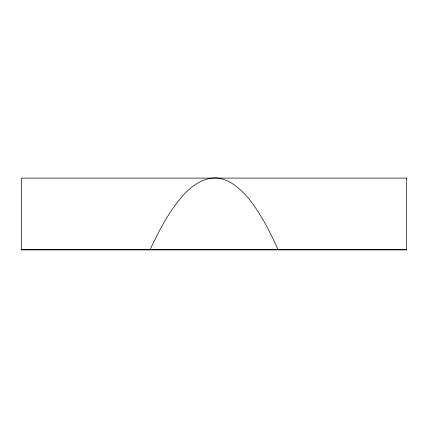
<?xml version="1.0" encoding="UTF-8"?>
<svg xmlns="http://www.w3.org/2000/svg" width="428" height="428" viewBox="0 0 428 428"><rect width="100%" height="100%" fill="white"/><g stroke="black" fill="none" stroke-linecap="round" stroke-linejoin="round"><path stroke-width="0.64" d="M149.982 249.904C159.51 229.729 169.873 209.501 185.206 193.044C193.873 184.324 205.322 176.732 218.162 178.096C231.008 180.129 240.985 189.358 249.043 198.961C261.134 214.289 270.004 231.805 278.018 249.524M21.4 249.524L406.6 249.524M406.6 178.096L21.4 178.096L21.4 249.904L406.6 249.904L406.6 178.096"/></g></svg>
